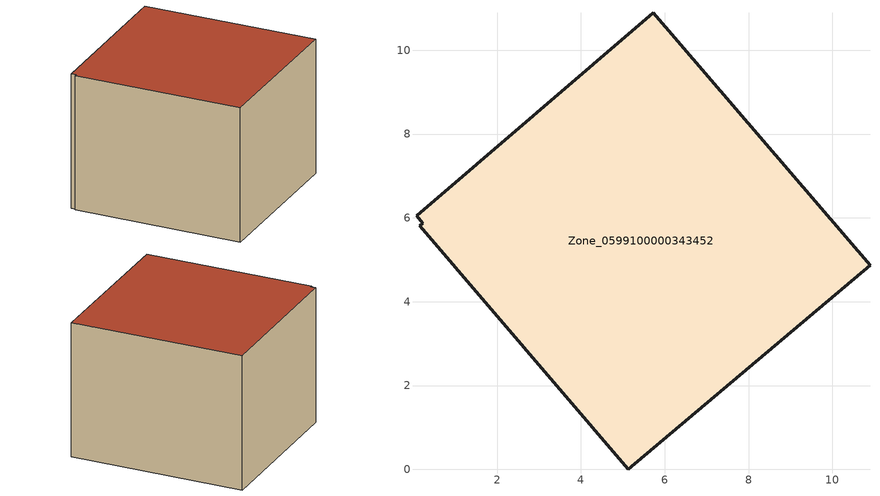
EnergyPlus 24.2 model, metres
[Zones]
Zone_0599100000343452
 floor ground (C_G): 0.08,6.05 5.73,10.9 10.9,4.87 5.13,0 0.15,5.81 0.23,5.88 z0
 wall outside (C_F): 10.9,4.87 5.73,10.9 0.08,6.05 0.23,5.88 0.15,5.81 5.13,0 10.9,4.87 z0:6.25
 roof outside (C_R): 5.73,10.9 0.08,6.05 0.23,5.88 0.15,5.81 5.13,0 10.9,4.87 z6.25
[BUILDING]
Pand.0599100000343452: North Axis=0; Terrain=City; Loads Convergence Tolerance Value=0.04; Temperature Convergence Tolerance Value=0.4; Solar Distribution=FullExterior; Maximum Number of Warmup Days=25; Minimum Number of Warmup Days=1
[Site:Location]
Rotterdam.The.Hague.AP_ZH_NLD Design_Conditions: Latitude=51.96; Longitude=4.45; Time Zone=1; Elevation=-4.5
[SITE:GROUNDTEMPERATURE:BUILDINGSURFACE]
18, 18, 18, 18, 18, 18, 18, 18, 18, 18, 18, 18
[MATERIAL] Thermal Absorptance=0.9; Solar Absorptance=0.7; Visible Absorptance=0.7
Name | Roughness | Thickness | Conductivity | Density | Specific Heat
G.TI.1992-2005 | MediumSmooth | 0.15 | 0.06 | 540 | 1210
F.TI.1992-2005 | Rough | 0.3 | 0.12 | 1920 | 840
R.TI.1992-2005 | MediumRough | 0.2 | 0.08 | 1500 | 1000
[CONSTRUCTION]
C_G: G.TI.1992-2005
C_F: F.TI.1992-2005
C_R: R.TI.1992-2005
[ZONE]
Zone_0599100000343452: Type=1; Multiplier=1; Ceiling Height=Autocalculate; Volume=Autocalculate; Floor Area=autocalculate; Part of Total Floor Area=Yes
[ZONEINFILTRATION:DESIGNFLOWRATE]
Infil_Zone_0599100000343452: Zone or ZoneList or Space or SpaceList=Zone_0599100000343452; Schedule=AlwaysOn; Design Flow Rate Calculation Method=Flow/Area; Flow Rate per Floor Area=0.0015; Constant Term Coefficient=1; Temperature Term Coefficient=0; Velocity Term Coefficient=0; Velocity Squared Term Coefficient=0
[HVACTEMPLATE:ZONE:IDEALLOADSAIRSYSTEM]
Zone_0599100000343452: Maximum Heating Supply Air Temperature=50; Minimum Cooling Supply Air Temperature=13; Maximum Heating Supply Air Humidity Ratio=0.0156; Minimum Cooling Supply Air Humidity Ratio=0.0077; Heating Limit=NoLimit; Cooling Limit=NoLimit; Dehumidification Control Type=ConstantSensibleHeatRatio; Cooling Sensible Heat Ratio=0.7; Dehumidification Setpoint=60; Humidification Control Type=None; Humidification Setpoint=30; Outdoor Air Method=None; Outdoor Air Flow Rate per Person=0.00944; Outdoor Air Flow Rate per Zone Floor Area=0; Outdoor Air Flow Rate per Zone=0; Demand Controlled Ventilation Type=None; Outdoor Air Economizer Type=NoEconomizer; Heat Recovery Type=None; Sensible Heat Recovery Effectiveness=0.7; Latent Heat Recovery Effectiveness=0.65
[ZONECONTROL:THERMOSTAT]
ThermostatControl_Zone_0599100000343452: Zone or ZoneList=Zone_0599100000343452; Control Type Schedule=DualSetpointControlType; Control 1=Thermostat_Zone_0599100000343452; Temperature Difference Between Cutout And Setpoint=0
[THERMOSTATSETPOINT:DUALSETPOINT]
Thermostat_Zone_0599100000343452: Heating Setpoint Temperature Schedule=HeatingSetpoint_Zone_0599100000343452; Cooling Setpoint Temperature Schedule=CoolingSetpoint_Zone_0599100000343452
[SCHEDULE:COMPACT]
HeatingSetpoint_Zone_0599100000343452: Through: 12/31, For: AllDays, Until: 24:00, 21
CoolingSetpoint_Zone_0599100000343452: Through: 12/31, For: AllDays, Until: 24:00, 24
DualSetpointControlType: Through: 12/31, For: AllDays, Until: 24:00, 4
AlwaysOn: Through: 12/31, For: AllDays, Until: 24:00, 1
